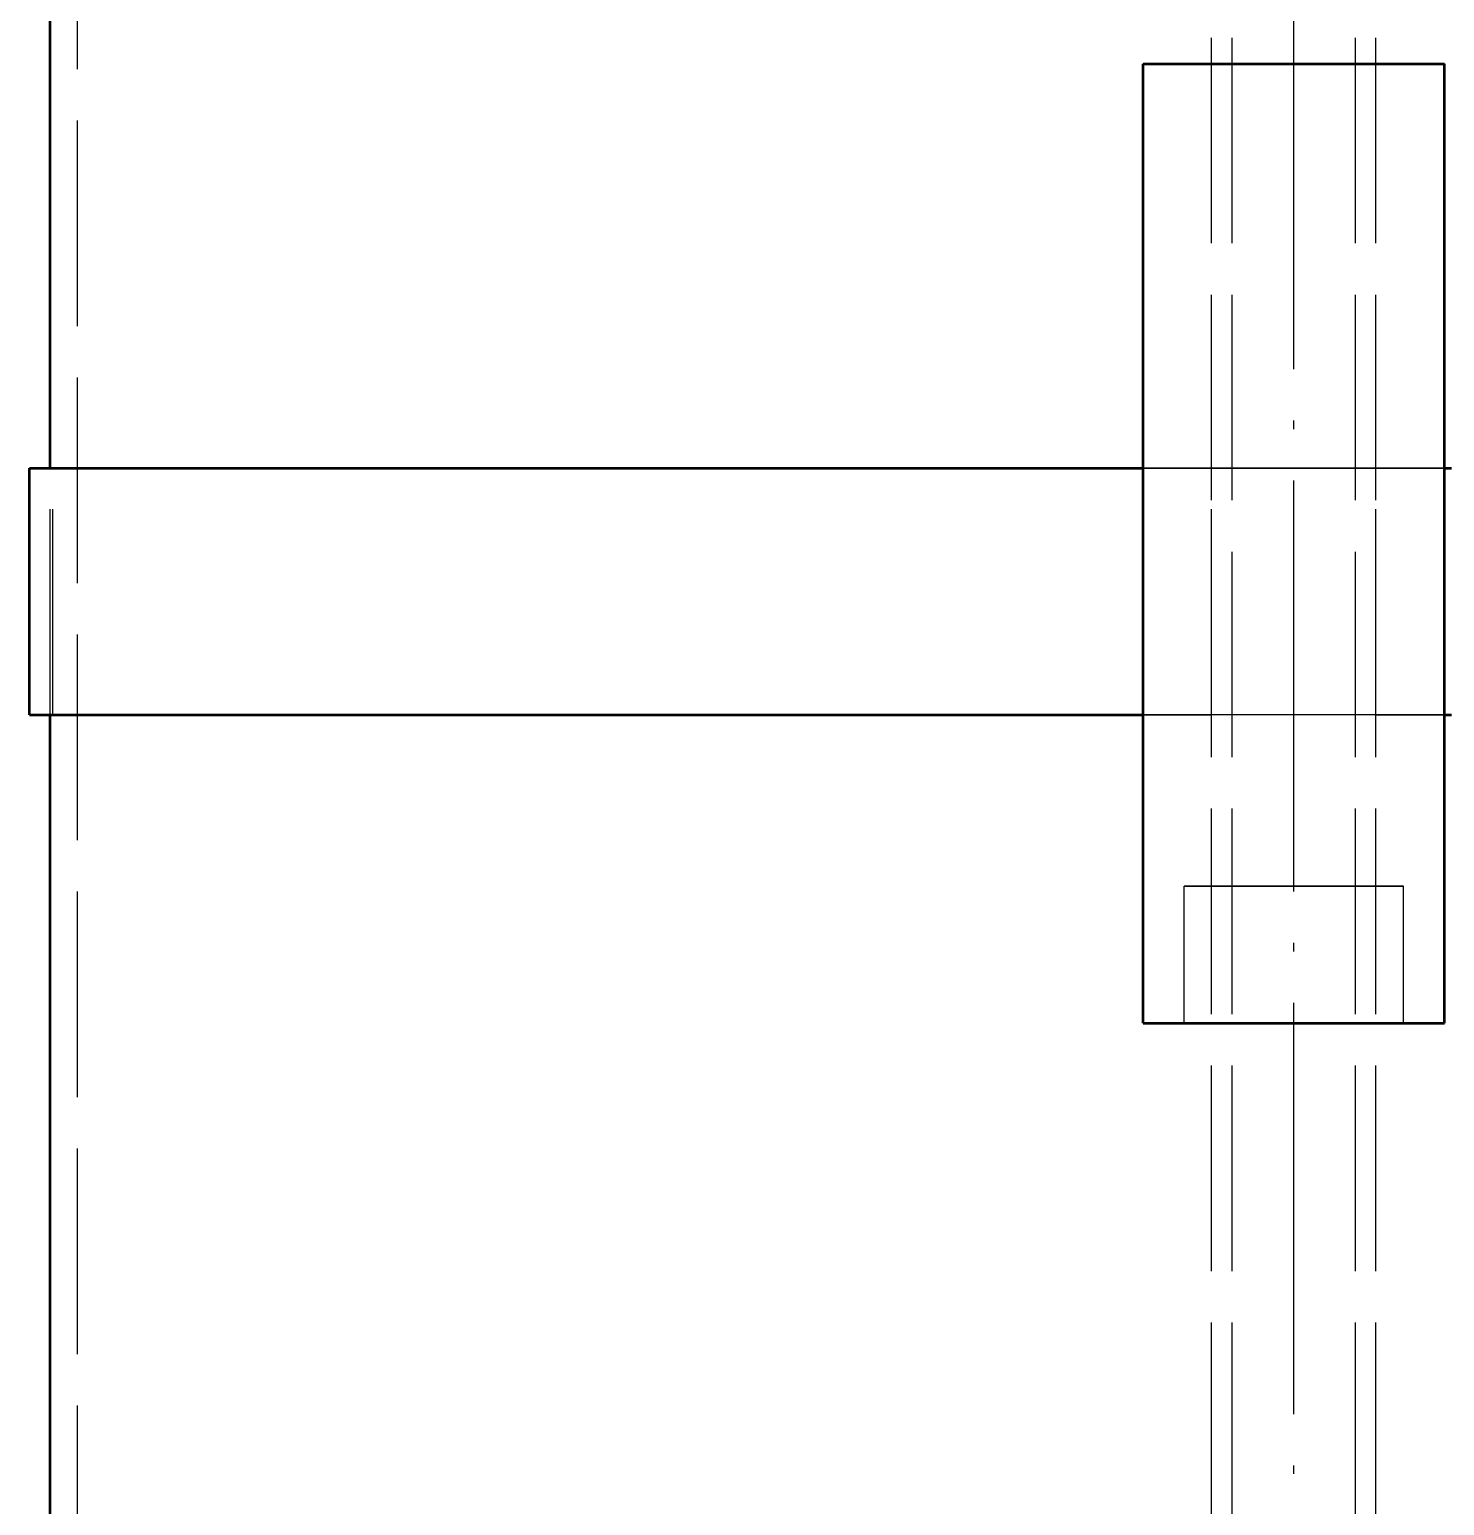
# Model space of a CAD drawing. Header units: millimetres. Extents: x 0 to 420, y 0 to 297.
# Drawn here: x 146 to 166.65, y 152.54 to 174.08 of the extents above; entities that cross this region are included whole.
import ezdxf

# ---------------------------------------------------------------- set-up
doc = ezdxf.new("R2010")
doc.units = ezdxf.units.MM
doc.linetypes.add('ISO02-TRAZOS', pattern=[3.75, 3, -0.75])
doc.linetypes.add('ISO04-TRAZO-PUNTO', pattern=[7.625, 6, -0.75, 0.125, -0.75])
for name, color, linetype, lineweight in [('01-VISIBLE', 7, 'CONTINUOUS', 50), ('02-OCULTA', 4, 'ISO02-TRAZOS', 25), ('03-EJE', 1, 'ISO04-TRAZO-PUNTO', 25)]:
    doc.layers.add(name, color=color, linetype=linetype, lineweight=lineweight)

msp = doc.modelspace()

# ---------------------------------------------------------------- linework, layer by layer
at = {"layer": '01-VISIBLE'}
for p, q in [((146.299, 167.68), (146.299, 233.185)), ((162.249, 159.58), (162.249, 173.58)), ((166.649, 159.58), (166.649, 173.58)), ((145.999, 164.08), (145.999, 167.68)), ((146.299, 136), (146.299, 164.08))]:
    msp.add_line(p, q, dxfattribs=at)
for points in [[(162.249, 173.58), (162.349, 173.58), (162.449, 173.58), (162.549, 173.58), (162.649, 173.58), (162.749, 173.58), (162.849, 173.58), (162.949, 173.58), (163.049, 173.58), (163.149, 173.58), (163.249, 173.58), (163.349, 173.58), (163.449, 173.58), (163.549, 173.58), (163.649, 173.58), (163.749, 173.58), (163.849, 173.58), (163.949, 173.58), (164.049, 173.58), (164.149, 173.58), (164.249, 173.58), (164.349, 173.58), (164.449, 173.58), (164.549, 173.58), (164.649, 173.58), (164.749, 173.58), (164.849, 173.58), (164.949, 173.58), (165.049, 173.58), (165.149, 173.58), (165.249, 173.58), (165.349, 173.58), (165.449, 173.58), (165.549, 173.58), (165.649, 173.58), (165.749, 173.58), (165.849, 173.58), (165.949, 173.58), (166.049, 173.58), (166.149, 173.58), (166.249, 173.58), (166.349, 173.58), (166.449, 173.58), (166.549, 173.58), (166.649, 173.58)], [(145.999, 167.68), (146.099, 167.68), (146.199, 167.68), (146.299, 167.68), (146.4, 167.68), (146.5, 167.68), (146.6, 167.68), (146.701, 167.68), (146.801, 167.68), (146.901, 167.68), (147.002, 167.68), (147.102, 167.68), (147.202, 167.68), (147.303, 167.68), (147.403, 167.68), (147.503, 167.68), (147.603, 167.68), (147.704, 167.68), (147.804, 167.68), (147.904, 167.68), (148.005, 167.68), (148.105, 167.68), (148.205, 167.68), (148.306, 167.68), (148.406, 167.68), (148.506, 167.68), (148.607, 167.68), (148.707, 167.68), (148.807, 167.68), (148.907, 167.68), (149.008, 167.68), (149.108, 167.68), (149.208, 167.68), (149.309, 167.68), (149.409, 167.68), (149.509, 167.68), (149.61, 167.68), (149.71, 167.68), (149.81, 167.68), (149.911, 167.68), (150.011, 167.68), (150.111, 167.68), (150.211, 167.68), (150.312, 167.68), (150.412, 167.68), (150.512, 167.68), (150.613, 167.68), (150.713, 167.68), (150.813, 167.68), (150.914, 167.68), (151.014, 167.68), (151.114, 167.68), (151.215, 167.68), (151.315, 167.68), (151.415, 167.68), (151.515, 167.68), (151.616, 167.68), (151.716, 167.68), (151.816, 167.68), (151.917, 167.68), (152.017, 167.68), (152.117, 167.68), (152.218, 167.68), (152.318, 167.68), (152.418, 167.68), (152.519, 167.68), (152.619, 167.68), (152.719, 167.68), (152.82, 167.68), (152.92, 167.68), (153.02, 167.68), (153.12, 167.68), (153.221, 167.68), (153.321, 167.68), (153.421, 167.68), (153.522, 167.68), (153.622, 167.68), (153.722, 167.68), (153.823, 167.68), (153.923, 167.68), (154.023, 167.68), (154.124, 167.68), (154.224, 167.68), (154.324, 167.68), (154.424, 167.68), (154.525, 167.68), (154.625, 167.68), (154.725, 167.68), (154.826, 167.68), (154.926, 167.68), (155.026, 167.68), (155.127, 167.68), (155.227, 167.68), (155.327, 167.68), (155.428, 167.68), (155.528, 167.68), (155.628, 167.68), (155.728, 167.68), (155.829, 167.68), (155.929, 167.68), (156.029, 167.68), (156.13, 167.68), (156.23, 167.68), (156.33, 167.68), (156.431, 167.68), (156.531, 167.68), (156.631, 167.68), (156.732, 167.68), (156.832, 167.68), (156.932, 167.68), (157.032, 167.68), (157.133, 167.68), (157.233, 167.68), (157.333, 167.68), (157.434, 167.68), (157.534, 167.68), (157.634, 167.68), (157.735, 167.68), (157.835, 167.68), (157.935, 167.68), (158.036, 167.68), (158.136, 167.68), (158.236, 167.68), (158.336, 167.68), (158.437, 167.68), (158.537, 167.68), (158.637, 167.68), (158.738, 167.68), (158.838, 167.68), (158.938, 167.68), (159.039, 167.68), (159.139, 167.68), (159.239, 167.68), (159.34, 167.68), (159.44, 167.68), (159.54, 167.68), (159.64, 167.68), (159.741, 167.68), (159.841, 167.68), (159.941, 167.68), (160.042, 167.68), (160.142, 167.68), (160.242, 167.68), (160.343, 167.68), (160.443, 167.68), (160.543, 167.68), (160.644, 167.68), (160.744, 167.68), (160.844, 167.68), (160.945, 167.68), (161.045, 167.68), (161.145, 167.68), (161.245, 167.68), (161.346, 167.68), (161.446, 167.68), (161.546, 167.68), (161.647, 167.68), (161.747, 167.68), (161.847, 167.68), (161.948, 167.68), (162.048, 167.68), (162.148, 167.68), (162.249, 167.68)], [(166.649, 167.68), (166.749, 167.68)], [(145.999, 164.08), (146.099, 164.08), (146.199, 164.08), (146.299, 164.08), (146.4, 164.08), (146.5, 164.08), (146.6, 164.08), (146.701, 164.08), (146.801, 164.08), (146.901, 164.08), (147.002, 164.08), (147.102, 164.08), (147.202, 164.08), (147.303, 164.08), (147.403, 164.08), (147.503, 164.08), (147.603, 164.08), (147.704, 164.08), (147.804, 164.08), (147.904, 164.08), (148.005, 164.08), (148.105, 164.08), (148.205, 164.08), (148.306, 164.08), (148.406, 164.08), (148.506, 164.08), (148.607, 164.08), (148.707, 164.08), (148.807, 164.08), (148.907, 164.08), (149.008, 164.08), (149.108, 164.08), (149.208, 164.08), (149.309, 164.08), (149.409, 164.08), (149.509, 164.08), (149.61, 164.08), (149.71, 164.08), (149.81, 164.08), (149.911, 164.08), (150.011, 164.08), (150.111, 164.08), (150.211, 164.08), (150.312, 164.08), (150.412, 164.08), (150.512, 164.08), (150.613, 164.08), (150.713, 164.08), (150.813, 164.08), (150.914, 164.08), (151.014, 164.08), (151.114, 164.08), (151.215, 164.08), (151.315, 164.08), (151.415, 164.08), (151.515, 164.08), (151.616, 164.08), (151.716, 164.08), (151.816, 164.08), (151.917, 164.08), (152.017, 164.08), (152.117, 164.08), (152.218, 164.08), (152.318, 164.08), (152.418, 164.08), (152.519, 164.08), (152.619, 164.08), (152.719, 164.08), (152.82, 164.08), (152.92, 164.08), (153.02, 164.08), (153.12, 164.08), (153.221, 164.08), (153.321, 164.08), (153.421, 164.08), (153.522, 164.08), (153.622, 164.08), (153.722, 164.08), (153.823, 164.08), (153.923, 164.08), (154.023, 164.08), (154.124, 164.08), (154.224, 164.08), (154.324, 164.08), (154.424, 164.08), (154.525, 164.08), (154.625, 164.08), (154.725, 164.08), (154.826, 164.08), (154.926, 164.08), (155.026, 164.08), (155.127, 164.08), (155.227, 164.08), (155.327, 164.08), (155.428, 164.08), (155.528, 164.08), (155.628, 164.08), (155.728, 164.08), (155.829, 164.08), (155.929, 164.08), (156.029, 164.08), (156.13, 164.08), (156.23, 164.08), (156.33, 164.08), (156.431, 164.08), (156.531, 164.08), (156.631, 164.08), (156.732, 164.08), (156.832, 164.08), (156.932, 164.08), (157.032, 164.08), (157.133, 164.08), (157.233, 164.08), (157.333, 164.08), (157.434, 164.08), (157.534, 164.08), (157.634, 164.08), (157.735, 164.08), (157.835, 164.08), (157.935, 164.08), (158.036, 164.08), (158.136, 164.08), (158.236, 164.08), (158.336, 164.08), (158.437, 164.08), (158.537, 164.08), (158.637, 164.08), (158.738, 164.08), (158.838, 164.08), (158.938, 164.08), (159.039, 164.08), (159.139, 164.08), (159.239, 164.08), (159.34, 164.08), (159.44, 164.08), (159.54, 164.08), (159.64, 164.08), (159.741, 164.08), (159.841, 164.08), (159.941, 164.08), (160.042, 164.08), (160.142, 164.08), (160.242, 164.08), (160.343, 164.08), (160.443, 164.08), (160.543, 164.08), (160.644, 164.08), (160.744, 164.08), (160.844, 164.08), (160.945, 164.08), (161.045, 164.08), (161.145, 164.08), (161.245, 164.08), (161.346, 164.08), (161.446, 164.08), (161.546, 164.08), (161.647, 164.08), (161.747, 164.08), (161.847, 164.08), (161.948, 164.08), (162.048, 164.08), (162.148, 164.08), (162.249, 164.08)], [(166.649, 164.08), (166.749, 164.08)], [(162.249, 159.58), (162.349, 159.58), (162.449, 159.58), (162.549, 159.58), (162.649, 159.58), (162.749, 159.58), (162.849, 159.58), (162.949, 159.58), (163.049, 159.58), (163.149, 159.58), (163.249, 159.58), (163.349, 159.58), (163.449, 159.58), (163.549, 159.58), (163.649, 159.58), (163.749, 159.58), (163.849, 159.58), (163.949, 159.58), (164.049, 159.58), (164.149, 159.58), (164.249, 159.58), (164.349, 159.58), (164.449, 159.58), (164.549, 159.58), (164.649, 159.58), (164.749, 159.58), (164.849, 159.58), (164.949, 159.58), (165.049, 159.58), (165.149, 159.58), (165.249, 159.58), (165.349, 159.58), (165.449, 159.58), (165.549, 159.58), (165.649, 159.58), (165.749, 159.58), (165.849, 159.58), (165.949, 159.58), (166.049, 159.58), (166.149, 159.58), (166.249, 159.58), (166.349, 159.58), (166.449, 159.58), (166.549, 159.58), (166.649, 159.58)]]:
    msp.add_lwpolyline(points, dxfattribs=at)
at = {"layer": '02-OCULTA'}
for p, q in [((163.249, 140.96), (163.249, 246.1)), ((163.549, 140.96), (163.549, 246.1)), ((165.349, 140.96), (165.349, 246.1)), ((165.649, 140.96), (165.649, 246.1)), ((146.699, 136), (146.699, 233.435)), ((146.299, 164.08), (146.299, 167.68)), ((146.339, 164.08), (146.339, 167.68)), ((163.249, 164.08), (163.249, 167.68)), ((163.249, 164.08), (163.249, 167.68)), ((165.649, 167.68), (163.249, 167.68)), ((163.249, 164.08), (163.249, 167.68)), ((163.249, 164.08), (163.249, 167.68)), ((165.649, 164.08), (165.649, 167.68)), ((165.649, 164.08), (165.649, 167.68)), ((165.649, 164.08), (165.649, 167.68)), ((165.649, 164.08), (165.649, 167.68)), ((165.649, 164.08), (163.249, 164.08)), ((162.849, 159.58), (162.849, 161.58)), ((166.049, 159.58), (166.049, 161.58))]:
    msp.add_line(p, q, dxfattribs=at)
for points in [[(164.449, 173.58), (164.349, 173.58), (164.249, 173.58), (164.149, 173.58), (164.049, 173.58), (163.949, 173.58), (163.849, 173.58), (163.749, 173.58), (163.649, 173.58), (163.549, 173.58), (163.449, 173.58), (163.349, 173.58), (163.249, 173.58), (163.149, 173.58), (163.049, 173.58), (162.949, 173.58), (162.849, 173.58), (162.749, 173.58), (162.649, 173.58), (162.549, 173.58), (162.449, 173.58), (162.349, 173.58), (162.249, 173.58)], [(166.649, 173.58), (166.544, 173.58), (166.439, 173.58), (166.334, 173.58), (166.229, 173.58), (166.125, 173.58), (166.02, 173.58), (165.915, 173.58), (165.81, 173.58), (165.706, 173.58), (165.601, 173.58), (165.496, 173.58), (165.391, 173.58), (165.287, 173.58), (165.182, 173.58), (165.077, 173.58), (164.972, 173.58), (164.868, 173.58), (164.763, 173.58), (164.658, 173.58), (164.553, 173.58), (164.449, 173.58)], [(164.449, 167.68), (164.348, 167.68), (164.248, 167.68), (164.148, 167.68), (164.047, 167.68), (163.947, 167.68), (163.847, 167.68), (163.747, 167.68), (163.646, 167.68), (163.546, 167.68), (163.446, 167.68), (163.346, 167.68), (163.245, 167.68), (163.145, 167.68), (163.045, 167.68), (162.944, 167.68), (162.844, 167.68), (162.744, 167.68), (162.644, 167.68), (162.543, 167.68), (162.443, 167.68), (162.343, 167.68), (162.243, 167.68), (162.142, 167.68), (162.042, 167.68), (161.942, 167.68), (161.841, 167.68), (161.741, 167.68), (161.641, 167.68), (161.541, 167.68), (161.44, 167.68), (161.34, 167.68), (161.24, 167.68), (161.14, 167.68), (161.039, 167.68), (160.939, 167.68), (160.839, 167.68), (160.738, 167.68), (160.638, 167.68), (160.538, 167.68), (160.438, 167.68), (160.337, 167.68), (160.237, 167.68), (160.137, 167.68), (160.037, 167.68), (159.936, 167.68), (159.836, 167.68), (159.736, 167.68), (159.635, 167.68), (159.535, 167.68), (159.435, 167.68), (159.335, 167.68), (159.234, 167.68), (159.134, 167.68), (159.034, 167.68), (158.934, 167.68), (158.833, 167.68), (158.733, 167.68), (158.633, 167.68), (158.532, 167.68), (158.432, 167.68), (158.332, 167.68), (158.232, 167.68), (158.131, 167.68), (158.031, 167.68), (157.931, 167.68), (157.831, 167.68), (157.73, 167.68), (157.63, 167.68), (157.53, 167.68), (157.429, 167.68), (157.329, 167.68), (157.229, 167.68), (157.129, 167.68), (157.028, 167.68), (156.928, 167.68), (156.828, 167.68), (156.728, 167.68), (156.627, 167.68), (156.527, 167.68), (156.427, 167.68), (156.327, 167.68), (156.226, 167.68), (156.126, 167.68), (156.026, 167.68), (155.925, 167.68), (155.825, 167.68), (155.725, 167.68), (155.625, 167.68), (155.524, 167.68), (155.424, 167.68), (155.324, 167.68), (155.224, 167.68), (155.123, 167.68), (155.023, 167.68), (154.923, 167.68), (154.822, 167.68), (154.722, 167.68), (154.622, 167.68), (154.522, 167.68), (154.421, 167.68), (154.321, 167.68), (154.221, 167.68), (154.121, 167.68), (154.02, 167.68), (153.92, 167.68), (153.82, 167.68), (153.719, 167.68), (153.619, 167.68), (153.519, 167.68), (153.419, 167.68), (153.318, 167.68), (153.218, 167.68), (153.118, 167.68), (153.018, 167.68), (152.917, 167.68), (152.817, 167.68), (152.717, 167.68), (152.616, 167.68), (152.516, 167.68), (152.416, 167.68), (152.316, 167.68), (152.215, 167.68), (152.115, 167.68), (152.015, 167.68), (151.915, 167.68), (151.814, 167.68), (151.714, 167.68), (151.614, 167.68), (151.513, 167.68), (151.413, 167.68), (151.313, 167.68), (151.213, 167.68), (151.112, 167.68), (151.012, 167.68), (150.912, 167.68), (150.812, 167.68), (150.711, 167.68), (150.611, 167.68), (150.511, 167.68), (150.41, 167.68), (150.31, 167.68), (150.21, 167.68), (150.11, 167.68), (150.009, 167.68), (149.909, 167.68), (149.809, 167.68), (149.709, 167.68), (149.608, 167.68), (149.508, 167.68), (149.408, 167.68), (149.307, 167.68), (149.207, 167.68), (149.107, 167.68), (149.007, 167.68), (148.906, 167.68), (148.806, 167.68), (148.706, 167.68), (148.606, 167.68), (148.505, 167.68), (148.405, 167.68), (148.305, 167.68), (148.204, 167.68), (148.104, 167.68), (148.004, 167.68), (147.904, 167.68), (147.803, 167.68), (147.703, 167.68), (147.603, 167.68), (147.503, 167.68), (147.402, 167.68), (147.302, 167.68), (147.202, 167.68), (147.102, 167.68), (147.001, 167.68), (146.901, 167.68), (146.801, 167.68), (146.7, 167.68), (146.6, 167.68), (146.5, 167.68), (146.4, 167.68), (146.299, 167.68), (146.199, 167.68), (146.099, 167.68), (145.999, 167.68)], [(164.449, 167.68), (164.348, 167.68), (164.248, 167.68), (164.148, 167.68), (164.048, 167.68), (163.948, 167.68), (163.848, 167.68), (163.748, 167.68), (163.648, 167.68), (163.548, 167.68), (163.448, 167.68), (163.348, 167.68), (163.248, 167.68), (163.148, 167.68), (163.048, 167.68), (162.948, 167.68), (162.848, 167.68), (162.748, 167.68), (162.648, 167.68), (162.547, 167.68), (162.447, 167.68), (162.347, 167.68), (162.247, 167.68), (162.147, 167.68), (162.047, 167.68), (161.947, 167.68), (161.847, 167.68), (161.747, 167.68), (161.647, 167.68), (161.547, 167.68), (161.447, 167.68), (161.347, 167.68), (161.247, 167.68), (161.147, 167.68), (161.047, 167.68), (160.947, 167.68), (160.847, 167.68), (160.746, 167.68), (160.646, 167.68), (160.546, 167.68), (160.446, 167.68), (160.346, 167.68), (160.246, 167.68), (160.146, 167.68), (160.046, 167.68), (159.946, 167.68), (159.846, 167.68), (159.746, 167.68), (159.646, 167.68), (159.546, 167.68), (159.446, 167.68), (159.346, 167.68), (159.246, 167.68), (159.146, 167.68), (159.046, 167.68), (158.945, 167.68), (158.845, 167.68), (158.745, 167.68), (158.645, 167.68), (158.545, 167.68), (158.445, 167.68), (158.345, 167.68), (158.245, 167.68), (158.145, 167.68), (158.045, 167.68), (157.945, 167.68), (157.845, 167.68), (157.745, 167.68), (157.645, 167.68), (157.545, 167.68), (157.445, 167.68), (157.345, 167.68), (157.245, 167.68), (157.144, 167.68), (157.044, 167.68), (156.944, 167.68), (156.844, 167.68), (156.744, 167.68), (156.644, 167.68), (156.544, 167.68), (156.444, 167.68), (156.344, 167.68), (156.244, 167.68), (156.144, 167.68), (156.044, 167.68), (155.944, 167.68), (155.844, 167.68), (155.744, 167.68), (155.644, 167.68), (155.544, 167.68), (155.444, 167.68), (155.343, 167.68), (155.243, 167.68), (155.143, 167.68), (155.043, 167.68), (154.943, 167.68), (154.843, 167.68), (154.743, 167.68), (154.643, 167.68), (154.543, 167.68), (154.443, 167.68), (154.343, 167.68), (154.243, 167.68), (154.143, 167.68), (154.043, 167.68), (153.943, 167.68), (153.843, 167.68), (153.743, 167.68), (153.643, 167.68), (153.542, 167.68), (153.442, 167.68), (153.342, 167.68), (153.242, 167.68), (153.142, 167.68), (153.042, 167.68), (152.942, 167.68), (152.842, 167.68), (152.742, 167.68), (152.642, 167.68), (152.542, 167.68), (152.442, 167.68), (152.342, 167.68), (152.242, 167.68), (152.142, 167.68), (152.042, 167.68), (151.942, 167.68), (151.842, 167.68), (151.742, 167.68), (151.641, 167.68), (151.541, 167.68), (151.441, 167.68), (151.341, 167.68), (151.241, 167.68), (151.141, 167.68), (151.041, 167.68), (150.941, 167.68), (150.841, 167.68), (150.741, 167.68), (150.641, 167.68), (150.541, 167.68), (150.441, 167.68), (150.341, 167.68), (150.241, 167.68), (150.141, 167.68), (150.041, 167.68), (149.941, 167.68), (149.84, 167.68), (149.74, 167.68), (149.64, 167.68), (149.54, 167.68), (149.44, 167.68), (149.34, 167.68), (149.24, 167.68), (149.14, 167.68), (149.04, 167.68), (148.94, 167.68), (148.84, 167.68), (148.74, 167.68), (148.64, 167.68), (148.54, 167.68), (148.44, 167.68), (148.34, 167.68), (148.24, 167.68), (148.14, 167.68), (148.039, 167.68), (147.939, 167.68), (147.839, 167.68), (147.739, 167.68), (147.639, 167.68), (147.539, 167.68), (147.439, 167.68), (147.339, 167.68), (147.239, 167.68), (147.139, 167.68), (147.039, 167.68), (146.939, 167.68), (146.839, 167.68), (146.739, 167.68), (146.639, 167.68), (146.539, 167.68), (146.439, 167.68), (146.339, 167.68)], [(146.339, 167.68), (146.439, 167.68), (146.539, 167.68), (146.639, 167.68), (146.739, 167.68), (146.839, 167.68), (146.939, 167.68), (147.039, 167.68), (147.139, 167.68), (147.239, 167.68), (147.339, 167.68), (147.439, 167.68), (147.539, 167.68), (147.639, 167.68), (147.739, 167.68), (147.839, 167.68), (147.939, 167.68), (148.04, 167.68), (148.14, 167.68), (148.24, 167.68), (148.34, 167.68), (148.44, 167.68), (148.54, 167.68), (148.64, 167.68), (148.74, 167.68), (148.84, 167.68), (148.94, 167.68), (149.04, 167.68), (149.14, 167.68), (149.24, 167.68), (149.34, 167.68), (149.44, 167.68), (149.54, 167.68), (149.64, 167.68), (149.741, 167.68), (149.841, 167.68), (149.941, 167.68), (150.041, 167.68), (150.141, 167.68), (150.241, 167.68), (150.341, 167.68), (150.441, 167.68), (150.541, 167.68), (150.641, 167.68), (150.741, 167.68), (150.841, 167.68), (150.941, 167.68), (151.041, 167.68), (151.141, 167.68), (151.241, 167.68), (151.341, 167.68), (151.442, 167.68), (151.542, 167.68), (151.642, 167.68), (151.742, 167.68), (151.842, 167.68), (151.942, 167.68), (152.042, 167.68), (152.142, 167.68), (152.242, 167.68), (152.342, 167.68), (152.442, 167.68), (152.542, 167.68), (152.642, 167.68), (152.742, 167.68), (152.842, 167.68), (152.942, 167.68), (153.042, 167.68), (153.143, 167.68), (153.243, 167.68), (153.343, 167.68), (153.443, 167.68), (153.543, 167.68), (153.643, 167.68), (153.743, 167.68), (153.843, 167.68), (153.943, 167.68), (154.043, 167.68), (154.143, 167.68), (154.243, 167.68), (154.343, 167.68), (154.443, 167.68), (154.543, 167.68), (154.643, 167.68), (154.743, 167.68), (154.844, 167.68), (154.944, 167.68), (155.044, 167.68), (155.144, 167.68), (155.244, 167.68), (155.344, 167.68), (155.444, 167.68), (155.544, 167.68), (155.644, 167.68), (155.744, 167.68), (155.844, 167.68), (155.944, 167.68), (156.044, 167.68), (156.144, 167.68), (156.244, 167.68), (156.344, 167.68), (156.444, 167.68), (156.545, 167.68), (156.645, 167.68), (156.745, 167.68), (156.845, 167.68), (156.945, 167.68), (157.045, 167.68), (157.145, 167.68), (157.245, 167.68), (157.345, 167.68), (157.445, 167.68), (157.545, 167.68), (157.645, 167.68), (157.745, 167.68), (157.845, 167.68), (157.945, 167.68), (158.045, 167.68), (158.146, 167.68), (158.246, 167.68), (158.346, 167.68), (158.446, 167.68), (158.546, 167.68), (158.646, 167.68), (158.746, 167.68), (158.846, 167.68), (158.946, 167.68), (159.046, 167.68), (159.146, 167.68), (159.246, 167.68), (159.346, 167.68), (159.446, 167.68), (159.546, 167.68), (159.646, 167.68), (159.746, 167.68), (159.847, 167.68), (159.947, 167.68), (160.047, 167.68), (160.147, 167.68), (160.247, 167.68), (160.347, 167.68), (160.447, 167.68), (160.547, 167.68), (160.647, 167.68), (160.747, 167.68), (160.847, 167.68), (160.947, 167.68), (161.047, 167.68), (161.147, 167.68), (161.247, 167.68), (161.347, 167.68), (161.447, 167.68), (161.548, 167.68), (161.648, 167.68), (161.748, 167.68), (161.848, 167.68), (161.948, 167.68), (162.048, 167.68), (162.148, 167.68), (162.248, 167.68), (162.348, 167.68), (162.448, 167.68), (162.548, 167.68), (162.648, 167.68), (162.748, 167.68), (162.848, 167.68), (162.948, 167.68), (163.048, 167.68), (163.148, 167.68), (163.249, 167.68)], [(162.249, 167.68), (162.349, 167.68), (162.449, 167.68), (162.549, 167.68), (162.649, 167.68), (162.749, 167.68), (162.849, 167.68), (162.949, 167.68), (163.049, 167.68), (163.149, 167.68), (163.249, 167.68)], [(163.249, 167.68), (163.349, 167.68), (163.449, 167.68), (163.549, 167.68), (163.649, 167.68), (163.749, 167.68), (163.849, 167.68), (163.949, 167.68), (164.049, 167.68), (164.149, 167.68), (164.249, 167.68), (164.349, 167.68), (164.449, 167.68), (164.549, 167.68), (164.649, 167.68), (164.749, 167.68), (164.849, 167.68), (164.949, 167.68), (165.049, 167.68), (165.149, 167.68), (165.249, 167.68), (165.349, 167.68), (165.449, 167.68), (165.549, 167.68), (165.649, 167.68)], [(166.654, 167.68), (166.554, 167.68), (166.454, 167.68), (166.354, 167.68), (166.253, 167.68), (166.153, 167.68), (166.053, 167.68), (165.953, 167.68), (165.852, 167.68), (165.752, 167.68), (165.652, 167.68), (165.552, 167.68), (165.451, 167.68), (165.351, 167.68), (165.251, 167.68), (165.15, 167.68), (165.05, 167.68), (164.95, 167.68), (164.85, 167.68), (164.749, 167.68), (164.649, 167.68), (164.549, 167.68), (164.449, 167.68)], [(166.65, 167.68), (166.55, 167.68), (166.45, 167.68), (166.35, 167.68), (166.25, 167.68), (166.149, 167.68), (166.049, 167.68), (165.949, 167.68), (165.849, 167.68), (165.749, 167.68), (165.649, 167.68), (165.549, 167.68), (165.449, 167.68), (165.349, 167.68), (165.249, 167.68), (165.149, 167.68), (165.049, 167.68), (164.949, 167.68), (164.849, 167.68), (164.749, 167.68), (164.649, 167.68), (164.549, 167.68), (164.449, 167.68)], [(165.649, 167.68), (165.749, 167.68), (165.849, 167.68), (165.949, 167.68), (166.049, 167.68), (166.149, 167.68), (166.249, 167.68), (166.349, 167.68), (166.449, 167.68), (166.549, 167.68), (166.649, 167.68)], [(165.649, 167.68), (165.749, 167.68), (165.849, 167.68), (165.949, 167.68), (166.049, 167.68), (166.149, 167.68), (166.249, 167.68), (166.349, 167.68), (166.449, 167.68), (166.549, 167.68), (166.649, 167.68)], [(164.449, 164.08), (164.348, 164.08), (164.248, 164.08), (164.148, 164.08), (164.047, 164.08), (163.947, 164.08), (163.847, 164.08), (163.747, 164.08), (163.646, 164.08), (163.546, 164.08), (163.446, 164.08), (163.346, 164.08), (163.245, 164.08), (163.145, 164.08), (163.045, 164.08), (162.944, 164.08), (162.844, 164.08), (162.744, 164.08), (162.644, 164.08), (162.543, 164.08), (162.443, 164.08), (162.343, 164.08), (162.243, 164.08), (162.142, 164.08), (162.042, 164.08), (161.942, 164.08), (161.841, 164.08), (161.741, 164.08), (161.641, 164.08), (161.541, 164.08), (161.44, 164.08), (161.34, 164.08), (161.24, 164.08), (161.14, 164.08), (161.039, 164.08), (160.939, 164.08), (160.839, 164.08), (160.738, 164.08), (160.638, 164.08), (160.538, 164.08), (160.438, 164.08), (160.337, 164.08), (160.237, 164.08), (160.137, 164.08), (160.037, 164.08), (159.936, 164.08), (159.836, 164.08), (159.736, 164.08), (159.635, 164.08), (159.535, 164.08), (159.435, 164.08), (159.335, 164.08), (159.234, 164.08), (159.134, 164.08), (159.034, 164.08), (158.934, 164.08), (158.833, 164.08), (158.733, 164.08), (158.633, 164.08), (158.532, 164.08), (158.432, 164.08), (158.332, 164.08), (158.232, 164.08), (158.131, 164.08), (158.031, 164.08), (157.931, 164.08), (157.831, 164.08), (157.73, 164.08), (157.63, 164.08), (157.53, 164.08), (157.429, 164.08), (157.329, 164.08), (157.229, 164.08), (157.129, 164.08), (157.028, 164.08), (156.928, 164.08), (156.828, 164.08), (156.728, 164.08), (156.627, 164.08), (156.527, 164.08), (156.427, 164.08), (156.327, 164.08), (156.226, 164.08), (156.126, 164.08), (156.026, 164.08), (155.925, 164.08), (155.825, 164.08), (155.725, 164.08), (155.625, 164.08), (155.524, 164.08), (155.424, 164.08), (155.324, 164.08), (155.224, 164.08), (155.123, 164.08), (155.023, 164.08), (154.923, 164.08), (154.822, 164.08), (154.722, 164.08), (154.622, 164.08), (154.522, 164.08), (154.421, 164.08), (154.321, 164.08), (154.221, 164.08), (154.121, 164.08), (154.02, 164.08), (153.92, 164.08), (153.82, 164.08), (153.719, 164.08), (153.619, 164.08), (153.519, 164.08), (153.419, 164.08), (153.318, 164.08), (153.218, 164.08), (153.118, 164.08), (153.018, 164.08), (152.917, 164.08), (152.817, 164.08), (152.717, 164.08), (152.616, 164.08), (152.516, 164.08), (152.416, 164.08), (152.316, 164.08), (152.215, 164.08), (152.115, 164.08), (152.015, 164.08), (151.915, 164.08), (151.814, 164.08), (151.714, 164.08), (151.614, 164.08), (151.513, 164.08), (151.413, 164.08), (151.313, 164.08), (151.213, 164.08), (151.112, 164.08), (151.012, 164.08), (150.912, 164.08), (150.812, 164.08), (150.711, 164.08), (150.611, 164.08), (150.511, 164.08), (150.41, 164.08), (150.31, 164.08), (150.21, 164.08), (150.11, 164.08), (150.009, 164.08), (149.909, 164.08), (149.809, 164.08), (149.709, 164.08), (149.608, 164.08), (149.508, 164.08), (149.408, 164.08), (149.307, 164.08), (149.207, 164.08), (149.107, 164.08), (149.007, 164.08), (148.906, 164.08), (148.806, 164.08), (148.706, 164.08), (148.606, 164.08), (148.505, 164.08), (148.405, 164.08), (148.305, 164.08), (148.204, 164.08), (148.104, 164.08), (148.004, 164.08), (147.904, 164.08), (147.803, 164.08), (147.703, 164.08), (147.603, 164.08), (147.503, 164.08), (147.402, 164.08), (147.302, 164.08), (147.202, 164.08), (147.102, 164.08), (147.001, 164.08), (146.901, 164.08), (146.801, 164.08), (146.7, 164.08), (146.6, 164.08), (146.5, 164.08), (146.4, 164.08), (146.299, 164.08), (146.199, 164.08), (146.099, 164.08), (145.999, 164.08)], [(164.449, 164.08), (164.348, 164.08), (164.248, 164.08), (164.148, 164.08), (164.048, 164.08), (163.948, 164.08), (163.848, 164.08), (163.748, 164.08), (163.648, 164.08), (163.548, 164.08), (163.448, 164.08), (163.348, 164.08), (163.248, 164.08), (163.148, 164.08), (163.048, 164.08), (162.948, 164.08), (162.848, 164.08), (162.748, 164.08), (162.648, 164.08), (162.547, 164.08), (162.447, 164.08), (162.347, 164.08), (162.247, 164.08), (162.147, 164.08), (162.047, 164.08), (161.947, 164.08), (161.847, 164.08), (161.747, 164.08), (161.647, 164.08), (161.547, 164.08), (161.447, 164.08), (161.347, 164.08), (161.247, 164.08), (161.147, 164.08), (161.047, 164.08), (160.947, 164.08), (160.847, 164.08), (160.746, 164.08), (160.646, 164.08), (160.546, 164.08), (160.446, 164.08), (160.346, 164.08), (160.246, 164.08), (160.146, 164.08), (160.046, 164.08), (159.946, 164.08), (159.846, 164.08), (159.746, 164.08), (159.646, 164.08), (159.546, 164.08), (159.446, 164.08), (159.346, 164.08), (159.246, 164.08), (159.146, 164.08), (159.046, 164.08), (158.945, 164.08), (158.845, 164.08), (158.745, 164.08), (158.645, 164.08), (158.545, 164.08), (158.445, 164.08), (158.345, 164.08), (158.245, 164.08), (158.145, 164.08), (158.045, 164.08), (157.945, 164.08), (157.845, 164.08), (157.745, 164.08), (157.645, 164.08), (157.545, 164.08), (157.445, 164.08), (157.345, 164.08), (157.245, 164.08), (157.144, 164.08), (157.044, 164.08), (156.944, 164.08), (156.844, 164.08), (156.744, 164.08), (156.644, 164.08), (156.544, 164.08), (156.444, 164.08), (156.344, 164.08), (156.244, 164.08), (156.144, 164.08), (156.044, 164.08), (155.944, 164.08), (155.844, 164.08), (155.744, 164.08), (155.644, 164.08), (155.544, 164.08), (155.444, 164.08), (155.343, 164.08), (155.243, 164.08), (155.143, 164.08), (155.043, 164.08), (154.943, 164.08), (154.843, 164.08), (154.743, 164.08), (154.643, 164.08), (154.543, 164.08), (154.443, 164.08), (154.343, 164.08), (154.243, 164.08), (154.143, 164.08), (154.043, 164.08), (153.943, 164.08), (153.843, 164.08), (153.743, 164.08), (153.643, 164.08), (153.542, 164.08), (153.442, 164.08), (153.342, 164.08), (153.242, 164.08), (153.142, 164.08), (153.042, 164.08), (152.942, 164.08), (152.842, 164.08), (152.742, 164.08), (152.642, 164.08), (152.542, 164.08), (152.442, 164.08), (152.342, 164.08), (152.242, 164.08), (152.142, 164.08), (152.042, 164.08), (151.942, 164.08), (151.842, 164.08), (151.742, 164.08), (151.641, 164.08), (151.541, 164.08), (151.441, 164.08), (151.341, 164.08), (151.241, 164.08), (151.141, 164.08), (151.041, 164.08), (150.941, 164.08), (150.841, 164.08), (150.741, 164.08), (150.641, 164.08), (150.541, 164.08), (150.441, 164.08), (150.341, 164.08), (150.241, 164.08), (150.141, 164.08), (150.041, 164.08), (149.941, 164.08), (149.84, 164.08), (149.74, 164.08), (149.64, 164.08), (149.54, 164.08), (149.44, 164.08), (149.34, 164.08), (149.24, 164.08), (149.14, 164.08), (149.04, 164.08), (148.94, 164.08), (148.84, 164.08), (148.74, 164.08), (148.64, 164.08), (148.54, 164.08), (148.44, 164.08), (148.34, 164.08), (148.24, 164.08), (148.14, 164.08), (148.039, 164.08), (147.939, 164.08), (147.839, 164.08), (147.739, 164.08), (147.639, 164.08), (147.539, 164.08), (147.439, 164.08), (147.339, 164.08), (147.239, 164.08), (147.139, 164.08), (147.039, 164.08), (146.939, 164.08), (146.839, 164.08), (146.739, 164.08), (146.639, 164.08), (146.539, 164.08), (146.439, 164.08), (146.339, 164.08)], [(146.339, 164.08), (146.439, 164.08), (146.539, 164.08), (146.639, 164.08), (146.739, 164.08), (146.839, 164.08), (146.939, 164.08), (147.039, 164.08), (147.139, 164.08), (147.239, 164.08), (147.339, 164.08), (147.439, 164.08), (147.539, 164.08), (147.639, 164.08), (147.739, 164.08), (147.839, 164.08), (147.939, 164.08), (148.04, 164.08), (148.14, 164.08), (148.24, 164.08), (148.34, 164.08), (148.44, 164.08), (148.54, 164.08), (148.64, 164.08), (148.74, 164.08), (148.84, 164.08), (148.94, 164.08), (149.04, 164.08), (149.14, 164.08), (149.24, 164.08), (149.34, 164.08), (149.44, 164.08), (149.54, 164.08), (149.64, 164.08), (149.741, 164.08), (149.841, 164.08), (149.941, 164.08), (150.041, 164.08), (150.141, 164.08), (150.241, 164.08), (150.341, 164.08), (150.441, 164.08), (150.541, 164.08), (150.641, 164.08), (150.741, 164.08), (150.841, 164.08), (150.941, 164.08), (151.041, 164.08), (151.141, 164.08), (151.241, 164.08), (151.341, 164.08), (151.442, 164.08), (151.542, 164.08), (151.642, 164.08), (151.742, 164.08), (151.842, 164.08), (151.942, 164.08), (152.042, 164.08), (152.142, 164.08), (152.242, 164.08), (152.342, 164.08), (152.442, 164.08), (152.542, 164.08), (152.642, 164.08), (152.742, 164.08), (152.842, 164.08), (152.942, 164.08), (153.042, 164.08), (153.143, 164.08), (153.243, 164.08), (153.343, 164.08), (153.443, 164.08), (153.543, 164.08), (153.643, 164.08), (153.743, 164.08), (153.843, 164.08), (153.943, 164.08), (154.043, 164.08), (154.143, 164.08), (154.243, 164.08), (154.343, 164.08), (154.443, 164.08), (154.543, 164.08), (154.643, 164.08), (154.743, 164.08), (154.844, 164.08), (154.944, 164.08), (155.044, 164.08), (155.144, 164.08), (155.244, 164.08), (155.344, 164.08), (155.444, 164.08), (155.544, 164.08), (155.644, 164.08), (155.744, 164.08), (155.844, 164.08), (155.944, 164.08), (156.044, 164.08), (156.144, 164.08), (156.244, 164.08), (156.344, 164.08), (156.444, 164.08), (156.545, 164.08), (156.645, 164.08), (156.745, 164.08), (156.845, 164.08), (156.945, 164.08), (157.045, 164.08), (157.145, 164.08), (157.245, 164.08), (157.345, 164.08), (157.445, 164.08), (157.545, 164.08), (157.645, 164.08), (157.745, 164.08), (157.845, 164.08), (157.945, 164.08), (158.045, 164.08), (158.146, 164.08), (158.246, 164.08), (158.346, 164.08), (158.446, 164.08), (158.546, 164.08), (158.646, 164.08), (158.746, 164.08), (158.846, 164.08), (158.946, 164.08), (159.046, 164.08), (159.146, 164.08), (159.246, 164.08), (159.346, 164.08), (159.446, 164.08), (159.546, 164.08), (159.646, 164.08), (159.746, 164.08), (159.847, 164.08), (159.947, 164.08), (160.047, 164.08), (160.147, 164.08), (160.247, 164.08), (160.347, 164.08), (160.447, 164.08), (160.547, 164.08), (160.647, 164.08), (160.747, 164.08), (160.847, 164.08), (160.947, 164.08), (161.047, 164.08), (161.147, 164.08), (161.247, 164.08), (161.347, 164.08), (161.447, 164.08), (161.548, 164.08), (161.648, 164.08), (161.748, 164.08), (161.848, 164.08), (161.948, 164.08), (162.048, 164.08), (162.148, 164.08), (162.248, 164.08), (162.348, 164.08), (162.448, 164.08), (162.548, 164.08), (162.648, 164.08), (162.748, 164.08), (162.848, 164.08), (162.948, 164.08), (163.048, 164.08), (163.148, 164.08), (163.249, 164.08)], [(162.249, 164.08), (162.349, 164.08), (162.449, 164.08), (162.549, 164.08), (162.649, 164.08), (162.749, 164.08), (162.849, 164.08), (162.949, 164.08), (163.049, 164.08), (163.149, 164.08), (163.249, 164.08)], [(165.649, 164.08), (165.549, 164.08), (165.449, 164.08), (165.349, 164.08), (165.249, 164.08), (165.149, 164.08), (165.049, 164.08), (164.949, 164.08), (164.849, 164.08), (164.749, 164.08), (164.649, 164.08), (164.549, 164.08), (164.449, 164.08), (164.349, 164.08), (164.249, 164.08), (164.149, 164.08), (164.049, 164.08), (163.949, 164.08), (163.849, 164.08), (163.749, 164.08), (163.649, 164.08), (163.549, 164.08), (163.449, 164.08), (163.349, 164.08), (163.249, 164.08)], [(166.654, 164.08), (166.554, 164.08), (166.454, 164.08), (166.354, 164.08), (166.253, 164.08), (166.153, 164.08), (166.053, 164.08), (165.953, 164.08), (165.852, 164.08), (165.752, 164.08), (165.652, 164.08), (165.552, 164.08), (165.451, 164.08), (165.351, 164.08), (165.251, 164.08), (165.15, 164.08), (165.05, 164.08), (164.95, 164.08), (164.85, 164.08), (164.749, 164.08), (164.649, 164.08), (164.549, 164.08), (164.449, 164.08)], [(166.65, 164.08), (166.55, 164.08), (166.45, 164.08), (166.35, 164.08), (166.25, 164.08), (166.149, 164.08), (166.049, 164.08), (165.949, 164.08), (165.849, 164.08), (165.749, 164.08), (165.649, 164.08), (165.549, 164.08), (165.449, 164.08), (165.349, 164.08), (165.249, 164.08), (165.149, 164.08), (165.049, 164.08), (164.949, 164.08), (164.849, 164.08), (164.749, 164.08), (164.649, 164.08), (164.549, 164.08), (164.449, 164.08)], [(165.649, 164.08), (165.749, 164.08), (165.849, 164.08), (165.949, 164.08), (166.049, 164.08), (166.149, 164.08), (166.249, 164.08), (166.349, 164.08), (166.449, 164.08), (166.549, 164.08), (166.649, 164.08)], [(165.649, 164.08), (165.749, 164.08), (165.849, 164.08), (165.949, 164.08), (166.049, 164.08), (166.149, 164.08), (166.249, 164.08), (166.349, 164.08), (166.449, 164.08), (166.549, 164.08), (166.649, 164.08)], [(164.449, 161.58), (164.349, 161.58), (164.249, 161.58), (164.149, 161.58), (164.049, 161.58), (163.949, 161.58), (163.849, 161.58), (163.749, 161.58), (163.649, 161.58), (163.549, 161.58), (163.449, 161.58), (163.349, 161.58), (163.249, 161.58), (163.149, 161.58), (163.049, 161.58), (162.949, 161.58), (162.849, 161.58)], [(162.849, 161.58), (162.949, 161.58), (163.049, 161.58), (163.149, 161.58), (163.249, 161.58), (163.349, 161.58), (163.449, 161.58), (163.549, 161.58), (163.649, 161.58), (163.749, 161.58), (163.849, 161.58), (163.949, 161.58), (164.049, 161.58), (164.149, 161.58), (164.249, 161.58), (164.349, 161.58), (164.449, 161.58), (164.549, 161.58), (164.649, 161.58), (164.749, 161.58), (164.849, 161.58), (164.949, 161.58), (165.049, 161.58), (165.149, 161.58), (165.249, 161.58), (165.349, 161.58), (165.449, 161.58), (165.549, 161.58), (165.649, 161.58), (165.749, 161.58), (165.849, 161.58), (165.949, 161.58), (166.049, 161.58)], [(166.049, 161.58), (165.942, 161.58), (165.835, 161.58), (165.729, 161.58), (165.622, 161.58), (165.515, 161.58), (165.409, 161.58), (165.302, 161.58), (165.195, 161.58), (165.089, 161.58), (164.982, 161.58), (164.875, 161.58), (164.769, 161.58), (164.662, 161.58), (164.555, 161.58), (164.449, 161.58)], [(164.449, 159.58), (164.349, 159.58), (164.249, 159.58), (164.149, 159.58), (164.049, 159.58), (163.949, 159.58), (163.849, 159.58), (163.749, 159.58), (163.649, 159.58), (163.549, 159.58), (163.449, 159.58), (163.349, 159.58), (163.249, 159.58), (163.149, 159.58), (163.049, 159.58), (162.949, 159.58), (162.849, 159.58), (162.749, 159.58), (162.649, 159.58), (162.549, 159.58), (162.449, 159.58), (162.349, 159.58), (162.249, 159.58)], [(164.449, 159.58), (164.349, 159.58), (164.249, 159.58), (164.149, 159.58), (164.049, 159.58), (163.949, 159.58), (163.849, 159.58), (163.749, 159.58), (163.649, 159.58), (163.549, 159.58), (163.449, 159.58), (163.349, 159.58), (163.249, 159.58), (163.149, 159.58), (163.049, 159.58), (162.949, 159.58), (162.849, 159.58)], [(162.849, 159.58), (162.949, 159.58), (163.049, 159.58), (163.149, 159.58), (163.249, 159.58), (163.349, 159.58), (163.449, 159.58), (163.549, 159.58), (163.649, 159.58), (163.749, 159.58), (163.849, 159.58), (163.949, 159.58), (164.049, 159.58), (164.149, 159.58), (164.249, 159.58), (164.349, 159.58), (164.449, 159.58), (164.549, 159.58), (164.649, 159.58), (164.749, 159.58), (164.849, 159.58), (164.949, 159.58), (165.049, 159.58), (165.149, 159.58), (165.249, 159.58), (165.349, 159.58), (165.449, 159.58), (165.549, 159.58), (165.649, 159.58), (165.749, 159.58), (165.849, 159.58), (165.949, 159.58), (166.049, 159.58)], [(166.649, 159.58), (166.544, 159.58), (166.439, 159.58), (166.334, 159.58), (166.229, 159.58), (166.125, 159.58), (166.02, 159.58), (165.915, 159.58), (165.81, 159.58), (165.706, 159.58), (165.601, 159.58), (165.496, 159.58), (165.391, 159.58), (165.287, 159.58), (165.182, 159.58), (165.077, 159.58), (164.972, 159.58), (164.868, 159.58), (164.763, 159.58), (164.658, 159.58), (164.553, 159.58), (164.449, 159.58)], [(166.049, 159.58), (165.942, 159.58), (165.835, 159.58), (165.729, 159.58), (165.622, 159.58), (165.515, 159.58), (165.409, 159.58), (165.302, 159.58), (165.195, 159.58), (165.089, 159.58), (164.982, 159.58), (164.875, 159.58), (164.769, 159.58), (164.662, 159.58), (164.555, 159.58), (164.449, 159.58)]]:
    msp.add_lwpolyline(points, dxfattribs=at)
at = {"layer": '03-EJE'}
msp.add_line((164.449, 131), (164.449, 253.5), dxfattribs=at)

doc.saveas('drawing.dxf')
